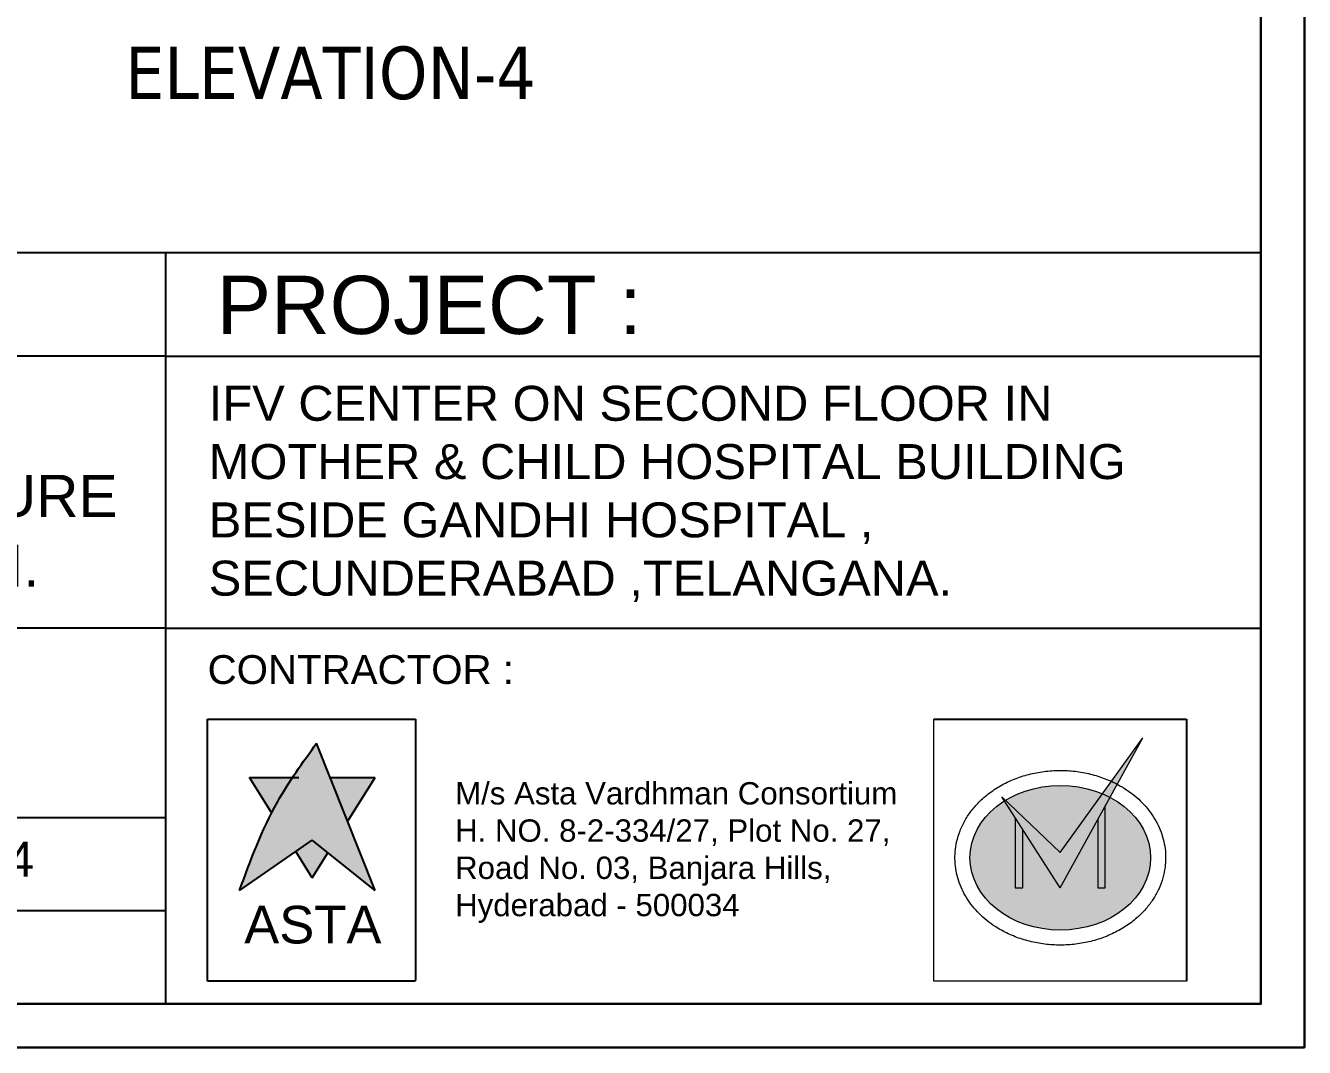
# Model space of a CAD drawing. Header units: millimetres. Extents: x 3552052 to 4144896, y -707811 to -630695.
# Drawn here: x 3661329 to 3666201, y -704298 to -700406 of the extents above; entities that cross this region are included whole.
import ezdxf
from ezdxf.enums import TextEntityAlignment as Align

# ---------------------------------------------------------------- set-up
doc = ezdxf.new("R2010")
doc.units = ezdxf.units.MM
doc.header["$LTSCALE"] = 6
doc.header["$MEASUREMENT"] = 0
doc.layers.get('0').update_dxf_attribs({"linetype": 'CONTINUOUS', "lineweight": 0})
for name, color, linetype, lineweight in [('0.0', 8, 'CONTINUOUS', 0), ('hatch', 252, 'CONTINUOUS', 0), ('MEP_HVAC_TEXT', 7, 'CONTINUOUS', 0), ('TITLE', 7, 'CONTINUOUS', 0)]:
    doc.layers.add(name, color=color, linetype=linetype, lineweight=lineweight)
doc.styles.add('Annotation', font='tahoma.ttf')
doc.styles.add('ARIAL', font='arial.ttf')

# ---------------------------------------------------------------- blocks, each defined once
blk = doc.blocks.new('IVF-CONTRACTOR')
at = {"lineweight": -3, "true_color": 0x293189}
h = blk.add_hatch(color=177, dxfattribs=at)
h.dxf.hatch_style = 1
edge = h.paths.add_edge_path()
edge.add_spline(control_points=[(3037286.1, -1386527.1), (3037184.7, -1386667.4), (3036943.7, -1387000.8), (3036800.7, -1387388.2), (3036719.1, -1387609.4)], knot_values=[0, 0, 0, 0, 519.520055, 1226.818077, 1226.818077, 1226.818077, 1226.818077], degree=3, periodic=0)
edge.add_line((3036719.1, -1387609.4), (3037255.1, -1387240.1))
edge.add_line((3037255.1, -1387240.1), (3037716.6, -1387609.4))
edge.add_line((3037716.6, -1387609.4), (3037286.1, -1386527.1))
at = {"lineweight": -3, "true_color": 0xc7c8ca}
h = blk.add_hatch(color=9, dxfattribs=at)
h.dxf.hatch_style = 1
edge = h.paths.add_edge_path()
edge.add_spline(control_points=[(3036952.6, -1387033.1), (3036967, -1387008.1), (3037022.1, -1386918.8), (3037088.2, -1386836.4), (3037139.1, -1386778.6)], knot_values=[3356.588859, 3356.588859, 3356.588859, 3356.588859, 3831.174934, 5081.098827, 5081.098827, 5081.098827, 5081.098827], degree=3, periodic=0)
edge.add_line((3037139.1, -1386778.6), (3036793.5, -1386778.6))
edge.add_line((3036793.5, -1386778.6), (3036952.6, -1387033.1))
h.paths.add_polyline_path([(3037716.6, -1386778.6), (3037386.2, -1386778.6), (3037514.7, -1387101.7)])
h.paths.add_polyline_path([(3037370.4, -1387332.5), (3037255.1, -1387240.1), (3037134.1, -1387323.5), (3037255.1, -1387517.1)])
at = {"true_color": 0xed1f24}
h = blk.add_hatch(color=240, dxfattribs=at)
h.dxf.hatch_style = 1
edge = h.paths.add_edge_path()
edge.add_line((3042329.4, -1386920.7), (3042348.7, -1386950.7))
edge.add_ellipse((3042759.6, -1387369), major_axis=(-664.9, 0), ratio=0.800236, start_angle=-52.63574, end_angle=-51.83236, ccw=False)
edge.add_line((3042356, -1386946.1), (3042329.4, -1386920.7))
at = {"layer": '0.0', "true_color": 0xed1f24}
h = blk.add_hatch(color=240, dxfattribs=at)
h.dxf.hatch_style = 1
edge = h.paths.add_edge_path()
edge.add_line((3042759.6, -1387589.9), (3043125.4, -1386924.7))
edge.add_ellipse((3042759.6, -1387369), major_axis=(-664.9, 0), ratio=0.800236, start_angle=-123.38037, end_angle=-117.85171)
edge.add_line((3043070.2, -1386898.6), (3042759.6, -1387330.9))
edge.add_line((3042759.6, -1387330.9), (3042356, -1386946.1))
edge.add_ellipse((3042759.6, -1387369), major_axis=(-664.9, 0), ratio=0.800236, start_angle=-52.63574, end_angle=-51.83236)
edge.add_line((3042348.7, -1386950.7), (3042759.6, -1387589.9))
edge = h.paths.add_edge_path()
edge.add_spline(control_points=[(3043178.6, -1386828), (3043164.7, -1386820.6), (3043150.5, -1386813.6), (3043136.1, -1386806.9)], knot_values=[-2.156071, -2.156071, -2.156071, -2.156071, -2.090953, -2.090953, -2.090953, -2.090953], degree=3, periodic=0)
edge.add_line((3043136.1, -1386806.9), (3043070.2, -1386898.6))
edge.add_ellipse((3042759.6, -1387369), major_axis=(-664.9, 0), ratio=0.800236, start_angle=-123.38037, end_angle=-117.85171, ccw=False)
edge.add_line((3043125.4, -1386924.7), (3043178.6, -1386828))
edge = h.paths.add_edge_path()
edge.add_line((3043366.9, -1386485.7), (3043136.1, -1386806.9))
edge.add_spline(control_points=[(3043136.1, -1386806.9), (3043150.5, -1386813.6), (3043164.7, -1386820.6), (3043178.6, -1386828)], knot_values=[-2.156071, -2.156071, -2.156071, -2.156071, -2.090953, -2.090953, -2.090953, -2.090953], degree=3, periodic=0)
edge.add_line((3043178.6, -1386828), (3043366.9, -1386485.7))
at = {"layer": '0.0', "true_color": 0x139b48}
h = blk.add_hatch(color=114, dxfattribs=at)
h.dxf.hatch_style = 1
edge = h.paths.add_edge_path()
edge.add_ellipse((3042759.6, -1387369), major_axis=(-664.9, 0), ratio=0.800236, start_angle=-51.83236, end_angle=236.61963)
edge.add_line((3043125.4, -1386924.7), (3043090.8, -1386987.6))
edge.add_line((3043090.8, -1386987.6), (3043090.8, -1387589.9))
edge.add_line((3043090.8, -1387589.9), (3043035.6, -1387589.9))
edge.add_line((3043035.6, -1387589.9), (3043035.6, -1387088))
edge.add_line((3043035.6, -1387088), (3042759.6, -1387589.9))
edge.add_line((3042759.6, -1387589.9), (3042483.5, -1387160.5))
edge.add_line((3042483.5, -1387160.5), (3042483.5, -1387589.9))
edge.add_line((3042483.5, -1387589.9), (3042428.3, -1387589.9))
edge.add_line((3042428.3, -1387589.9), (3042428.3, -1387074.6))
edge.add_line((3042428.3, -1387074.6), (3042348.7, -1386950.7))
edge = h.paths.add_edge_path()
edge.add_ellipse((3042759.6, -1387369), major_axis=(-664.9, 0), ratio=0.800236, start_angle=-117.85171, end_angle=-52.63574)
edge.add_line((3042356, -1386946.1), (3042759.6, -1387330.9))
edge.add_line((3042759.6, -1387330.9), (3043070.2, -1386898.6))
at = {"layer": '0.0', "true_color": 0x000000}
h = blk.add_hatch(color=18, dxfattribs=at)
h.dxf.hatch_style = 1
h.paths.add_polyline_path([(3042483.5, -1387160.5), (3042428.3, -1387074.6), (3042428.3, -1387589.9), (3042483.5, -1387589.9)])
h.paths.add_polyline_path([(3043035.6, -1387589.9), (3043090.8, -1387589.9), (3043090.8, -1386987.6), (3043035.6, -1387088)])
at = {"lineweight": -3}
for p, q in [((3036484.5, -1386350), (3038009, -1386350)), ((3036484.5, -1388277.9), (3036484.5, -1386350)), ((3036484.5, -1386350), (3038013.4, -1386350)), ((3036484.5, -1388266.8), (3036484.5, -1386350)), ((3038013.4, -1386350), (3038013.4, -1388266.8)), ((3041829.1, -1386350), (3043688.3, -1386350)), ((3043688.3, -1386350), (3043688.3, -1388277.8)), ((3038011.5, -1388278), (3036482.5, -1388278))]:
    blk.add_line(p, q, dxfattribs=at)
at = {"color": 251, "lineweight": -3, "true_color": 0x636466}
for p, q in [((3037716.6, -1387609.4), (3037286.1, -1386527.1)), ((3036793.5, -1386778.6), (3037155.1, -1386778.6)), ((3036952.6, -1387033.1), (3036793.5, -1386778.6)), ((3037386.2, -1386778.6), (3037716.6, -1386778.6)), ((3037514.7, -1387101.7), (3037716.6, -1386778.6)), ((3036719.1, -1387609.4), (3037255.1, -1387240.1)), ((3037716.6, -1387609.4), (3037255.1, -1387240.1)), ((3037255.1, -1387517.1), (3037134.1, -1387323.5)), ((3037255.1, -1387517.1), (3037370.4, -1387332.5))]:
    blk.add_line(p, q, dxfattribs=at)
blk.add_spline([(3036719.1, -1387609.4), (3036998.2, -1386959.5), (3037286.1, -1386527.1)], degree=3, dxfattribs=at)
at = {"layer": '0.0'}
for p, q in [((3036484.5, -1386350), (3038009, -1386350)), ((3036484.5, -1388277.9), (3036484.5, -1386350)), ((3036485, -1388278), (3036485, -1386350)), ((3036485, -1386350), (3038009, -1386350)), ((3038013.4, -1386350), (3038013.4, -1388278)), ((3041829.1, -1386350), (3043688.3, -1386350)), ((3041829.1, -1388277.8), (3041829.1, -1386350)), ((3043688.3, -1386350), (3043688.3, -1388277.8)), ((3038009, -1388278), (3036485, -1388278)), ((3043688.3, -1388277.8), (3041829.1, -1388277.8))]:
    blk.add_line(p, q, dxfattribs=at)
at = {"layer": '0.0', "color": 18, "true_color": 0x000000}
for p, q in [((3042759.6, -1387589.9), (3043366.9, -1386485.7)), ((3042759.6, -1387330.9), (3043366.9, -1386485.7)), ((3042759.6, -1387589.9), (3042329.4, -1386920.7)), ((3042329.4, -1386920.7), (3042759.6, -1387330.9)), ((3043090.8, -1387589.9), (3043090.8, -1386987.6)), ((3042428.3, -1387074.6), (3042428.3, -1387589.9)), ((3043035.6, -1387088), (3043035.6, -1387589.9)), ((3042483.5, -1387589.9), (3042483.5, -1387160.5)), ((3042428.3, -1387589.9), (3042483.5, -1387589.9)), ((3043035.6, -1387589.9), (3043090.8, -1387589.9))]:
    blk.add_line(p, q, dxfattribs=at)
at = {"layer": '0.0'}
blk.add_ellipse((3042759.6, -1387369), major_axis=(-664.9, 0), ratio=0.800236, start_param=-3.141592653589793, end_param=3.141592653589793, dxfattribs=at)
blk.add_open_spline([(3043534.9, -1387369), (3043534.9, -1387352.6), (3043534.2, -1387336.1), (3043530.4, -1387295.9), (3043526.7, -1387272.2), (3043516, -1387225.5), (3043509.1, -1387202.4), (3043492.4, -1387157.2), (3043482.6, -1387135.1), (3043460.2, -1387092), (3043447.6, -1387071.1), (3043419.9, -1387030.6), (3043404.8, -1387011.1), (3043372.2, -1386973.7), (3043354.8, -1386955.9), (3043317.9, -1386921.9), (3043298.4, -1386905.7), (3043257.6, -1386875.4), (3043236.3, -1386861.2), (3043182.7, -1386829.2), (3043149.6, -1386812.4), (3043080.9, -1386783.1), (3043045.3, -1386770.6), (3042972.4, -1386750.3), (3042935.2, -1386742.3), (3042859.7, -1386731.1), (3042821.5, -1386727.8), (3042744.9, -1386725.9), (3042706.5, -1386727.2), (3042630.3, -1386734.7), (3042592.6, -1386740.7), (3042518.5, -1386757.4), (3042482.1, -1386768), (3042411.5, -1386793.7), (3042377.3, -1386808.7), (3042311.8, -1386843), (3042280.4, -1386862.2), (3042221.4, -1386904.6), (3042193.7, -1386927.8), (3042146.8, -1386973.6), (3042126.9, -1386995.8), (3042090.6, -1387042.3), (3042074.1, -1387066.6), (3042045.1, -1387117.2), (3042032.5, -1387143.3), (3042011.5, -1387197.1), (3042003.1, -1387224.7), (3041991.8, -1387275.9), (3041988.2, -1387299.5), (3041984.2, -1387346.8), (3041983.7, -1387370.6), (3041986, -1387418.1), (3041988.7, -1387441.8), (3041997.2, -1387488.6), (3042002.9, -1387511.8), (3042017.5, -1387557.3), (3042026.3, -1387579.7), (3042046.6, -1387623.3), (3042058.2, -1387644.6), (3042083.9, -1387685.8), (3042098, -1387705.8), (3042128.7, -1387744.1), (3042145.2, -1387762.5), (3042180.4, -1387797.6), (3042199, -1387814.3), (3042238.2, -1387845.8), (3042258.7, -1387860.7), (3042310.5, -1387894.3), (3042342.6, -1387912.1), (3042409.4, -1387943.5), (3042444.1, -1387957.1), (3042515.4, -1387979.8), (3042552, -1387989), (3042626.3, -1388002.8), (3042664, -1388007.4), (3042739.9, -1388012.1), (3042778, -1388012.1), (3042853.9, -1388007.6), (3042891.6, -1388003), (3042965.9, -1387989.3), (3043002.6, -1387980.2), (3043073.9, -1387957.5), (3043108.6, -1387944), (3043175.5, -1387912.7), (3043207.6, -1387895), (3043268.5, -1387855.5), (3043297.3, -1387833.8), (3043350.8, -1387786.8), (3043375.6, -1387761.4), (3043415.9, -1387712.9), (3043432.3, -1387690.3), (3043461.8, -1387643.4), (3043474.9, -1387619.1), (3043497.4, -1387569), (3043506.8, -1387543.2), (3043521.6, -1387490.8), (3043527.1, -1387464.1), (3043533.5, -1387414.6), (3043534.9, -1387391.8), (3043534.9, -1387369)], degree=3, knots=[-3.141593, -3.141593, -3.141593, -3.141593, -3.06788, -3.06788, -2.960953, -2.960953, -2.854026, -2.854026, -2.747099, -2.747099, -2.640172, -2.640172, -2.533245, -2.533245, -2.426319, -2.426319, -2.319392, -2.319392, -2.212465, -2.212465, -2.059875, -2.059875, -1.907286, -1.907286, -1.754697, -1.754697, -1.602107, -1.602107, -1.449518, -1.449518, -1.296928, -1.296928, -1.144339, -1.144339, -0.99175, -0.99175, -0.83916, -0.83916, -0.686571, -0.686571, -0.558641, -0.558641, -0.43071, -0.43071, -0.30278, -0.30278, -0.17485, -0.17485, -0.068516, -0.068516, 0.037819, 0.037819, 0.144154, 0.144154, 0.250488, 0.250488, 0.356823, 0.356823, 0.463157, 0.463157, 0.569492, 0.569492, 0.675826, 0.675826, 0.782161, 0.782161, 0.888495, 0.888495, 1.039928, 1.039928, 1.191361, 1.191361, 1.342794, 1.342794, 1.494227, 1.494227, 1.64566, 1.64566, 1.797093, 1.797093, 1.948526, 1.948526, 2.099959, 2.099959, 2.251392, 2.251392, 2.402825, 2.402825, 2.554258, 2.554258, 2.675591, 2.675591, 2.796924, 2.796924, 2.918258, 2.918258, 3.039591, 3.039591, 3.141593, 3.141593, 3.141593, 3.141593], dxfattribs=at)
at = {"lineweight": -3, "attachment_point": 1, "style": 'ARIAL'}
for s, width, gutter_width, insert, char_height in [('{\\C256;CONTRACTOR :}', 3919.853, 1060.3, (3036484.5, -1385878.2), 212.058), ('{\\C256;M/s Asta Vardhman Consortium\\PH. NO. 8-2-334/27, Plot No. 27, Road No. 03, Banjara Hills, Hyderabad - 500034}', 3696.753, 821.9, (3038305.9, -1386812.6), 164.384)]:
    blk.add_mtext_dynamic_manual_height_columns(s, width=width, gutter_width=gutter_width, heights=[0], dxfattribs=dict(at, insert=insert, char_height=char_height))
at = {"lineweight": 100, "insert": (3036753.6, -1387722.7), "char_height": 276.92, "attachment_point": 1, "style": 'ARIAL'}
blk.add_mtext_dynamic_manual_height_columns('ASTA', width=997.557, gutter_width=253.8, heights=[0], dxfattribs=at)

msp = doc.modelspace()

# ---------------------------------------------------------------- linework, layer by layer
at = {"lineweight": -3}
msp.add_line((3666034.8, -701270.9), (3650366.4, -701270.9), dxfattribs=at)
at = {"color": 7, "lineweight": 30}
msp.add_line((3666034.8, -704131.8), (3657694, -704131.8), dxfattribs=at)
for points in [[(3666200.6, -681655.2), (3666200.6, -704297.7), (3650200.6, -704297.7), (3650200.6, -681655.2)], [(3666034.8, -681821.1), (3666034.8, -704131.8), (3650366.4, -704131.8), (3650366.4, -681821.1)]]:
    msp.add_lwpolyline(points, close=True, dxfattribs=at)
at = {"layer": 'hatch', "color": 7, "lineweight": 30}
msp.add_line((3666034.8, -701270.2), (3666034.8, -704131.8), dxfattribs=at)
at = {"layer": 'MEP_HVAC_TEXT', "lineweight": -3}
for p, q in [((3661862.6, -701270.9), (3661862.6, -704131.8)), ((3661862.6, -701665.2), (3657694, -701665.2)), ((3661862.6, -701665.2), (3666034.8, -701665.2)), ((3661862.6, -702701.4), (3657690.3, -702701)), ((3661862.6, -702701.4), (3666034.8, -702701)), ((3657694, -703421.7), (3661862.6, -703421.7)), ((3657694, -703776.8), (3661862.6, -703776.8))]:
    msp.add_line(p, q, dxfattribs=at)

# ---------------------------------------------------------------- block references
at = {"color": 240, "lineweight": -3, "true_color": 0xed1f24, "xscale": 0.5176173934344215, "yscale": 0.5176173934344215, "zscale": 0.5176173934344215}
msp.add_blockref('IVF-CONTRACTOR', (2090285.4, 14551), dxfattribs=at)

# ---------------------------------------------------------------- texts
at = {"lineweight": -3, "insert": (3664406.6, -700485.9), "char_height": 200, "width": 2697.906, "attachment_point": 3, "style": 'Annotation'}
msp.add_mtext('\\pxql;ELEVATION-4', dxfattribs=at)
at = {"layer": 'TITLE', "color": 7, "lineweight": 30, "style": 'ARIAL'}
msp.add_text('PROJECT :', height=221.93, dxfattribs=at).set_placement((3662057.2, -701580.7))
msp.add_text('20-06-2024', height=133.16, dxfattribs=at).set_placement((3660885.3, -703580.8), align=Align.MIDDLE_CENTER)
at = {"layer": 'TITLE', "color": 7, "lineweight": 30, "attachment_point": 1, "style": 'ARIAL'}
for s, insert, char_height in [('\\pxql;IFV CENTER ON SECOND FLOOR IN MOTHER & CHILD HOSPITAL BUILDING BESIDE GANDHI HOSPITAL , SECUNDERABAD ,TELANGANA. ', (3662027, -701777.9), 133.1569), ('{\\C256;TELANGANA STATE MEDICAL SERVICES AND INFRASTRUCTURE DEVELOPMENT CORPORATION.}', (3657909.7, -701850.8), 159.788)]:
    msp.add_mtext_dynamic_manual_height_columns(s, width=3989.052, gutter_width=8.88, heights=[0], dxfattribs=dict(at, insert=insert, char_height=char_height))

doc.saveas('drawing.dxf')
